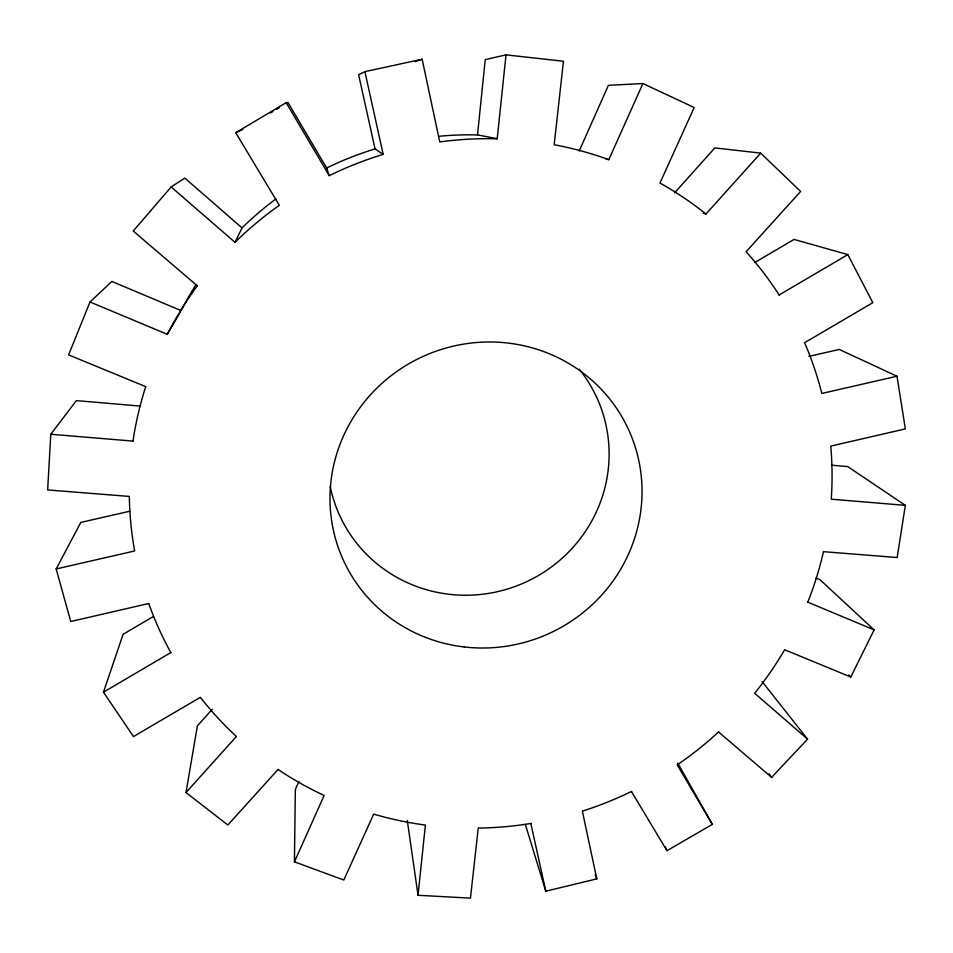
<?xml version="1.0" encoding="UTF-8"?>
<svg xmlns="http://www.w3.org/2000/svg" width="953" height="953" viewBox="0 0 953 953"><rect width="100%" height="100%" fill="white"/><g stroke="black" fill="none" stroke-linecap="round" stroke-linejoin="round"><path stroke-width="1.43" d="M478.227 828.205L470.46 898.131L418.033 895.272L425.383 825.072A352.908 342.758 -24.8 0 1 373.707 814.124L343.819 880.012L294.429 861.834L295.335 789.477L298.92 781.424M139.829 406.038L76.359 400.617L50.795 434.258L47.65 489.937L129.322 496.43A352.92 342.782 -24.8 0 0 134.647 550.965L56.167 568.953L70.76 621.499L148.644 603.535M438.749 136.303A318.242 310.833 -24.8 0 1 477.524 134.933L485.244 59.61L506.007 54.869L563.449 61.254L554.181 144.725A352.92 342.794 -24.8 0 1 608.824 159.651L642.906 83.542L694.189 107.522L659.941 183.036A352.92 342.794 -24.8 0 1 705.97 213.996L760.72 153.135L800.615 191.446L746.104 251.747A352.908 342.77 -24.8 0 1 779.173 295.049M197.259 285.805L133.253 231.019L171.159 186.943L234.986 242.324A352.92 342.794 -24.8 0 1 279.324 205.288L235.725 132.705L286.162 102.686L329.25 175.65A352.92 342.794 -24.8 0 1 383.154 154.386L375.053 148.906L358.614 74.691L364.904 71.654L422.143 59.229L439.762 141.937A352.92 342.794 -24.8 0 1 497.204 138.781L506.007 54.869M831.6 465.207L847.67 466.577L905.35 505.352L897.166 557.541L823.487 551.668M278.038 769.488L227.85 825L186.002 792.539L197.378 725.876L212.221 709.294M200.309 697.358L133.48 736.574L103.46 692.188L123.092 634.305L153.445 616.448M196.02 284.685A318.231 310.833 -24.8 0 0 181.165 310.642L111.858 281.445L89.999 301.982L68.604 354.885L145.678 386.632M579.186 151.039L608.407 85.329L642.906 83.542M294.429 861.834L324.139 795.481A352.908 342.758 -24.8 0 1 278.145 769.536M234.986 242.324L242.026 227.898A318.242 310.833 -24.8 0 1 276.001 198.867M718.55 731.975L771.608 777.386L807.56 739.159L754.681 693.272A352.896 342.746 -24.8 0 0 784.641 649.755L850.803 677.011L874.115 629.885L820.116 579.805L816.006 578.078M56.167 568.953L80.814 522.411L129.834 511.225M180.427 311.881L167.287 334.3L89.999 301.982M674.605 192.84L714.833 147.906L760.72 153.135M186.002 792.539L236.356 736.526M171.159 186.943L184.846 178.092L242.026 227.898M270.414 112.99L272.927 111.489M276.692 109.25L279.205 107.749M754.907 262.456L794.04 239.417L847.836 254.618L872.805 302.685L804.582 342.723A352.908 342.77 -24.8 0 1 821.843 393.446L896.976 376.232L905.35 428.898L830.754 446.111A352.908 342.758 -24.8 0 1 831.254 499.193L905.35 505.352M103.46 692.188L170.742 652.638M779.137 294.989L847.836 254.618M631.434 791.538L666.981 850.707L712.344 824.381L677.809 763.198M235.725 132.705L242.777 129.441M415.365 61.623L422.143 59.229M525.353 824.416L545.795 891.198L596.781 878.88L582.366 811.194M808.894 356.362L839.248 349.441L896.976 376.232M286.162 102.686L287.997 102.519L326.665 168.014L329.25 175.65M50.795 434.258L132.979 441.096M606.025 159.115L608.824 159.651M477.524 134.885L497.228 138.721M703.231 213.222L706.006 214.008M807.81 602.165L874.115 629.885M848.789 674.879L850.803 677.011M762.126 681.574L807.56 739.159M769.083 773.729L771.608 777.386M677.226 764.902L712.344 824.381M665.063 846.752L666.981 850.707M595.232 874.759L596.781 878.88M364.904 71.654L383.166 154.362M530.857 823.535L545.795 891.198M407.3 820.533L418.033 895.272M132.979 441.132A352.92 342.782 -24.8 0 1 145.69 386.68M167.287 334.384A352.92 342.782 -24.8 0 1 197.271 285.9M326.653 168.026A318.242 310.833 -24.8 0 1 375.053 148.93M579.186 369.145A141.437 138.042 -24.8 0 1 527.2 581.425A141.437 138.042 -24.8 0 1 330.214 486.554M236.523 736.633A352.908 342.758 -24.8 0 1 200.475 697.477M170.944 652.841A352.908 342.758 -24.8 0 1 148.847 603.737M718.645 731.88A352.896 342.746 -24.8 0 1 677.321 764.818M631.648 791.395A352.896 342.746 -24.8 0 1 582.593 811.063M531.226 823.392A352.896 342.746 -24.8 0 1 478.597 828.097M823.499 551.573A352.908 342.758 -24.8 0 1 807.834 602.058M464.361 646.98A156.828 152.182 -24.8 0 0 630.648 434.389A156.828 152.182 -24.8 0 0 363.033 403.619A156.828 152.182 -24.8 0 0 464.361 646.98"/></g></svg>
